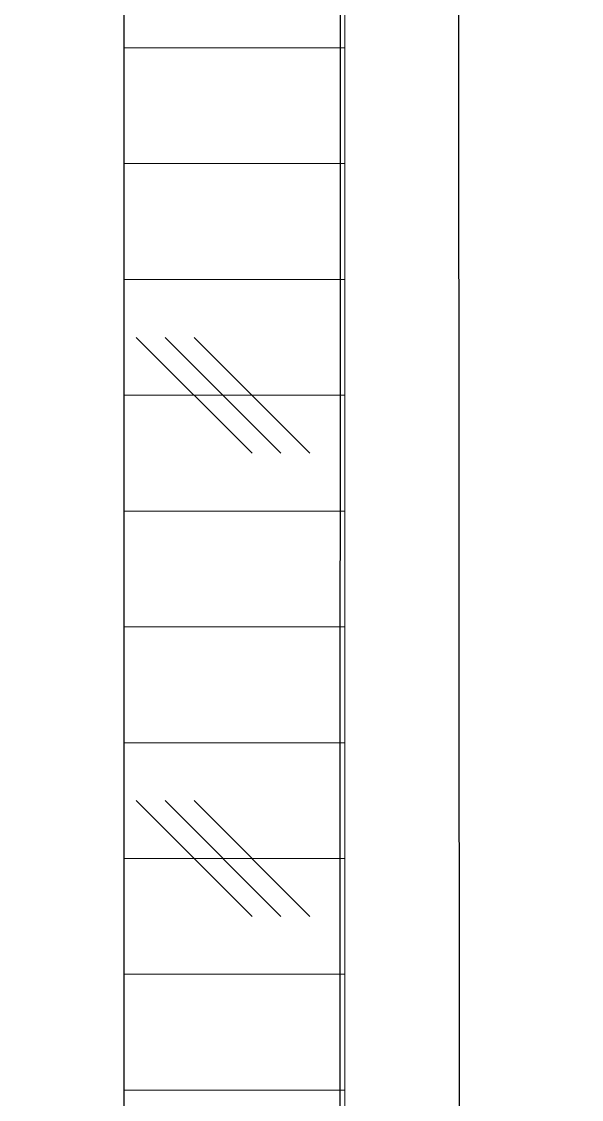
# Model space of a CAD drawing. Header units: inches. Extents: x -20.7 to 76.3, y -55.2 to 19.1.
# Drawn here: x 54.385 to 54.989, y -28.846 to -27.683 of the extents above; entities that cross this region are included whole.
import ezdxf

# ---------------------------------------------------------------- set-up
doc = ezdxf.new("R2010")
doc.units = ezdxf.units.IN
doc.header["$MEASUREMENT"] = 0
for name, color, linetype, lineweight in [('.ATI-HATCH', 7, 'Continuous', 0), ('G-ANNO-TTLB', 7, 'Continuous', 0), ('TYVEK', 7, 'Continuous', 0)]:
    doc.layers.add(name, color=color, linetype=linetype, lineweight=lineweight)

# ---------------------------------------------------------------- blocks, each defined once
blk = doc.blocks.new('Block_669')
at = {"layer": '.ATI-HATCH'}
blk.add_open_spline([(54.4957, -26.3159), (54.4957, -26.3159), (54.9647, -26.5849), (54.9647, -26.5849), (54.9647, -26.5849), (54.7313, -26.7199), (54.7313, -26.7199), (54.7313, -26.7199), (54.7339, -26.7214), (54.7339, -26.7214), (54.7339, -26.7214), (54.7339, -32.1278), (54.7339, -32.1278), (54.7339, -32.1278), (54.4957, -32.0066), (54.4957, -32.0066), (54.4957, -32.0066), (54.4957, -26.3159), (54.4957, -26.3159)], degree=3, knots=[0, 0, 0, 0, 1, 1, 1, 2, 2, 2, 3, 3, 3, 4, 4, 4, 5, 5, 5, 6, 6, 6, 6], dxfattribs=at)
at = {"layer": '.ATI-HATCH', "color": 8, "lineweight": 0, "true_color": 0x808080}
for points in [[(54.4957, -27.7109), (54.4957, -27.7109), (54.7339, -27.7109), (54.7339, -27.7109)], [(54.4957, -27.8359), (54.4957, -27.8359), (54.7339, -27.8359), (54.7339, -27.8359)], [(54.4957, -27.961), (54.4957, -27.961), (54.7339, -27.961), (54.7339, -27.961)], [(54.6339, -28.1485), (54.6339, -28.1485), (54.5088, -28.0235), (54.5088, -28.0235)], [(54.6651, -28.1485), (54.6651, -28.1485), (54.5401, -28.0235), (54.5401, -28.0235)], [(54.6964, -28.1485), (54.6964, -28.1485), (54.5713, -28.0235), (54.5713, -28.0235)], [(54.4957, -28.086), (54.4957, -28.086), (54.7339, -28.086), (54.7339, -28.086)], [(54.4957, -28.2111), (54.4957, -28.2111), (54.7339, -28.2111), (54.7339, -28.2111)], [(54.4957, -28.3361), (54.4957, -28.3361), (54.7339, -28.3361), (54.7339, -28.3361)], [(54.4957, -28.4611), (54.4957, -28.4611), (54.7339, -28.4611), (54.7339, -28.4611)], [(54.6339, -28.6487), (54.6339, -28.6487), (54.5088, -28.5237), (54.5088, -28.5237)], [(54.6651, -28.6487), (54.6651, -28.6487), (54.5401, -28.5237), (54.5401, -28.5237)], [(54.6964, -28.6487), (54.6964, -28.6487), (54.5713, -28.5237), (54.5713, -28.5237)], [(54.4957, -28.5862), (54.4957, -28.5862), (54.7339, -28.5862), (54.7339, -28.5862)], [(54.4957, -28.7112), (54.4957, -28.7112), (54.7339, -28.7112), (54.7339, -28.7112)], [(54.4957, -28.8362), (54.4957, -28.8362), (54.7339, -28.8362), (54.7339, -28.8362)]]:
    blk.add_open_spline(points, degree=3, dxfattribs=at)

msp = doc.modelspace()

# ---------------------------------------------------------------- hatches: boundary and pattern name
at = {"layer": 'G-ANNO-TTLB', "true_color": 0xff00ff, "transparency": 33554687}
h = msp.add_hatch(color=6, dxfattribs=at)
edge = h.paths.add_edge_path()
edge.add_spline(control_points=[(71.8573, -54.9456), (71.8573, -54.9456), (31.1572, -54.9456), (31.1572, -54.9456), (31.1572, -54.9456), (31.1572, -20.8103), (31.1572, -20.8103), (31.1572, -20.8103), (71.8573, -20.8103), (71.8573, -20.8103), (71.8573, -20.8103), (71.8573, -54.9456), (71.8573, -54.9456)], knot_values=[0, 0, 0, 0, 1, 1, 1, 2, 2, 2, 3, 3, 3, 4, 4, 4, 4], degree=3, periodic=0)
edge = h.paths.add_edge_path()
edge.add_spline(control_points=[(31.2823, -20.9353), (31.2823, -20.9353), (31.2823, -54.8205), (31.2823, -54.8205), (31.2823, -54.8205), (71.7322, -54.8205), (71.7322, -54.8205), (71.7322, -54.8205), (71.7322, -20.9353), (71.7322, -20.9353), (71.7322, -20.9353), (31.2823, -20.9353), (31.2823, -20.9353)], knot_values=[0, 0, 0, 0, 1, 1, 1, 2, 2, 2, 3, 3, 3, 4, 4, 4, 4], degree=3, periodic=0)
edge.add_line((31.2823, -20.9353), (31.2823, -20.9353))

# ---------------------------------------------------------------- linework, layer by layer
at = {"layer": 'G-ANNO-TTLB'}
for points in [[(71.8573, -54.9456), (71.8573, -54.9456), (31.1572, -54.9456), (31.1572, -54.9456), (31.1572, -54.9456), (31.1572, -20.8103), (31.1572, -20.8103), (31.1572, -20.8103), (71.8573, -20.8103), (71.8573, -20.8103), (71.8573, -20.8103), (71.8573, -54.9456), (71.8573, -54.9456)], [(31.2823, -20.9353), (31.2823, -20.9353), (31.2823, -54.8205), (31.2823, -54.8205), (31.2823, -54.8205), (71.7322, -54.8205), (71.7322, -54.8205), (71.7322, -54.8205), (71.7322, -20.9353), (71.7322, -20.9353), (71.7322, -20.9353), (31.2823, -20.9353), (31.2823, -20.9353)]]:
    msp.add_open_spline(points, degree=3, knots=[0, 0, 0, 0, 1, 1, 1, 2, 2, 2, 3, 3, 3, 4, 4, 4, 4], dxfattribs=at)
at = {"layer": 'TYVEK', "color": 33, "lineweight": 25, "true_color": 0xcc9966}
for p, q in [((54.4957, -32.0066), (54.4957, -26.3158)), ((54.7296, -26.7193), (54.7266, -32.4139)), ((54.8564, -26.7916), (54.8589, -32.4915))]:
    msp.add_line(p, q, dxfattribs=at)

# ---------------------------------------------------------------- block references
at = {"layer": '.ATI-HATCH'}
msp.add_blockref('Block_669', (0, 0), dxfattribs=at)

doc.saveas('drawing.dxf')
